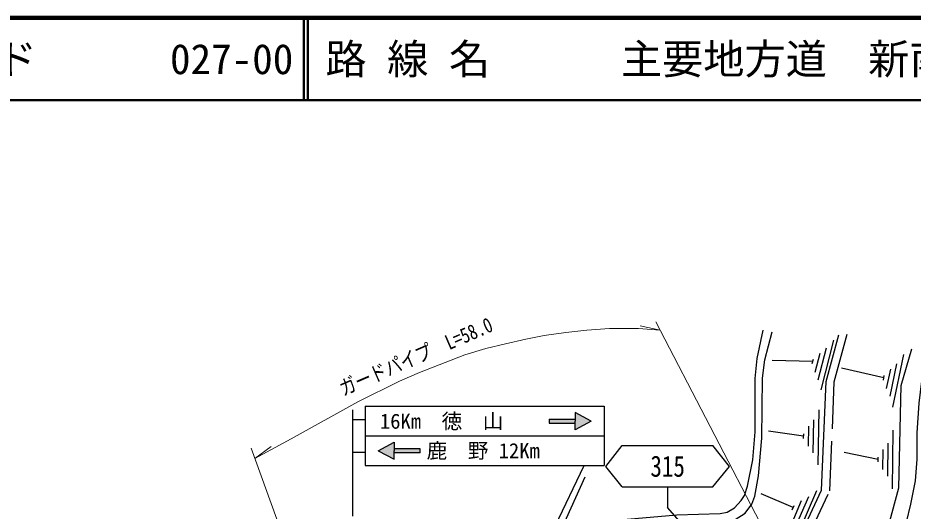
# Model space of a CAD drawing. Units: millimetres at full size, sheet at 1:1000; details may follow other scales. Extents: x 40000 to 680000, y 20000 to 380000.
# Drawn here: x 143065 to 251692, y 320090 to 380000 of the extents above; entities that cross this region are included whole.
import ezdxf
from ezdxf.enums import TextEntityAlignment as Align

# ---------------------------------------------------------------- set-up
doc = ezdxf.new("R2010")
doc.units = ezdxf.units.MM
doc.header["$LTSCALE"] = 1000
doc.linetypes.add('DASHED', pattern=[7.5, 6, -1.5])
for name, color, linetype, lineweight in [('M-BGD', 7, 'Continuous', 25), ('M-STR-HTXT', 7, 'Continuous', 13), ('M-STR-STRC', 7, 'Continuous', 25), ('M-TTL', 2, 'Continuous', 140), ('M-TTL-LINE', 7, 'Continuous', 50)]:
    doc.layers.add(name, color=color, linetype=linetype, lineweight=lineweight)
doc.layers.add('M-TTL-TXT', color=7, linetype='Continuous')
doc.styles.add('ＭＳ ゴシック', font='')
doc.styles.get('ＭＳ ゴシック').set_extended_font_data('MS Gothic')

msp = doc.modelspace()

# ---------------------------------------------------------------- hatches: boundary and pattern name
at = {"layer": 'M-STR-STRC'}
for points in [[(210679, 330772), (207527, 330772), (207527, 331272), (210679, 331272), (210679, 332063), (212641, 331022), (210679, 329980)], [(188725, 327672), (191877, 327672), (191877, 327172), (188725, 327172), (188725, 326380), (186763, 327422), (188725, 328463)]]:
    msp.add_hatch(color=256, dxfattribs=at).paths.add_polyline_path(points)

# ---------------------------------------------------------------- linework, layer by layer
at = {"layer": 'M-BGD'}
for p, q in [((242044, 340851), (240491, 334815)), ((239806, 336970), (240404, 339294)), ((240188, 336046), (241185, 339919)), ((249222, 332704), (250577, 339097)), ((239524, 338281), (234587, 338392)), ((239454, 338010), (239594, 338553)), ((248898, 334068), (249727, 337981)), ((248139, 336274), (243015, 337456)), ((248477, 334975), (248975, 337323)), ((248081, 336000), (248197, 336548)), ((240271, 332401), (240142, 325694)), ((238986, 327995), (239032, 330395)), ((239570, 327184), (239647, 331183)), ((238409, 329207), (234159, 329797)), ((238404, 328927), (238414, 329487)), ((249205, 322780), (249280, 329906)), ((248622, 324349), (248663, 328349)), ((247443, 326362), (243320, 327208)), ((248030, 325156), (248055, 327555)), ((247440, 326082), (247446, 326642)), ((237137, 320509), (233262, 322190)), ((237442, 318196), (239034, 321865)), ((239987, 322552), (237590, 317031)), ((237026, 320252), (237249, 320765)), ((237210, 319169), (238166, 321370))]:
    msp.add_line(p, q, dxfattribs=at)
at = {"layer": 'M-BGD', "linetype": 'DASHED'}
msp.add_lwpolyline([(141145, 272308), (149290, 273265), (158035, 274968), (165672, 277575), (169032, 279027), (175834, 282116), (181611, 285425), (184704, 287459), (190790, 295046), (194309, 299406), (200624, 305871), (207283, 307771), (214305, 309223), (219530, 310094), (228995, 310974), (233716, 311162), (235191, 311408), (236344, 312093), (236930, 312738), (238844, 316707), (241607, 322571), (242121, 335811), (243723, 341668)], dxfattribs=at)
at = {"layer": 'M-BGD'}
for points in [[(201576, 307244), (206830, 314219), (208751, 317045), (216412, 317979), (224146, 318532), (228719, 318597), (230084, 319053), (231321, 319857), (232111, 320914), (232473, 321916), (232919, 324377), (233323, 328967), (233406, 336230), (233695, 338480), (234591, 341880)], [(201576, 307244), (207638, 308917), (211772, 309905), (218552, 311047), (223208, 311713), (230890, 312315), (234153, 312373), (234916, 312628), (235719, 313098), (236323, 313749), (236817, 314526), (240591, 322650), (241131, 335822), (242685, 341507)], [(211859, 324202), (209011, 317918), (217008, 319100), (223043, 319647), (228278, 319802), (229134, 319970), (230028, 320490), (230826, 321386), (231227, 321988), (231618, 323118), (232232, 326314), (232512, 329737), (232539, 336218), (232780, 338629), (233506, 342086)], [(184704, 287459), (190953, 291482), (194376, 293611), (197569, 295415), (201000, 297064), (205055, 298760), (209020, 299972), (212594, 300916), (218260, 301866), (224359, 302370), (230173, 302493), (232586, 302745), (235557, 303128), (238494, 303997), (240153, 304797), (241852, 305906), (243042, 307018), (244004, 308245), (248472, 317388), (249961, 322933), (250243, 335333), (251525, 339813)], [(246086, 307957), (248500, 312678), (250046, 316176), (250883, 318758), (251408, 320950), (251972, 323780), (252187, 326394), (252196, 329610), (252412, 333205), (252749, 335856), (253461, 339450)], [(199981, 306744), (202867, 310401), (206690, 315596), (208257, 318251), (211790, 325622)]]:
    msp.add_lwpolyline(points, dxfattribs=at)
at = {"layer": 'M-STR-HTXT'}
for p, q in [((220983, 342070), (218583, 342589)), ((220460, 343076), (239482, 306438)), ((171363, 327744), (184644, 290944)), ((171823, 326470), (173789, 327940))]:
    msp.add_line(p, q, dxfattribs=at)
msp.add_lwpolyline([(171823, 326470), (176221, 328886), (184327, 333344), (189389, 335877), (191815, 336939), (197290, 339091), (199826, 339831), (202230, 340428), (204698, 340958), (206916, 341412), (209571, 341802), (212095, 342087), (214871, 342263), (218355, 342263), (220983, 342070)], dxfattribs=at)
at = {"layer": 'M-STR-STRC'}
for p, q in [((185202, 332822), (185202, 325622)), ((185202, 332822), (214202, 332822)), ((214202, 332822), (214202, 325622)), ((183702, 319489), (183702, 332381)), ((212641, 331022), (210679, 332063)), ((210679, 332063), (210679, 331022)), ((183702, 331203), (185202, 331203)), ((207527, 331272), (207527, 330772)), ((207527, 331272), (210679, 331272)), ((207527, 330772), (210679, 330772)), ((212641, 331022), (210679, 329980)), ((210679, 329980), (210679, 331022)), ((185202, 329222), (214202, 329222)), ((186763, 327422), (188725, 328463)), ((188725, 328463), (188725, 327422)), ((183702, 327240), (185202, 327240)), ((186763, 327422), (188725, 326380)), ((191877, 327672), (188725, 327672)), ((188725, 326380), (188725, 327422)), ((191877, 327172), (188725, 327172)), ((191877, 327172), (191877, 327672)), ((214401, 325496), (216409, 328046)), ((216409, 328046), (227409, 328046)), ((229417, 325496), (227409, 328046)), ((185202, 325622), (214202, 325622)), ((216409, 323046), (214401, 325496)), ((227409, 323046), (229417, 325496)), ((216409, 323046), (227409, 323046)), ((221909, 323046), (221909, 320546)), ((238630, 301359), (221909, 320546))]:
    msp.add_line(p, q, dxfattribs=at)
at = {"layer": 'M-TTL'}
msp.add_line((680000, 380000), (40000, 380000), dxfattribs=at)
at = {"layer": 'M-TTL-LINE'}
for p, q in [((177750, 380000), (177750, 370000)), ((178250, 380000), (178250, 370000)), ((40000, 370000), (680000, 370000))]:
    msp.add_line(p, q, dxfattribs=at)

# ---------------------------------------------------------------- texts
at = {"layer": 'M-STR-HTXT', "style": 'ＭＳ ゴシック', "width": 0.8}
msp.add_text('ガードパイプ\u3000L=58.0', height=1833, rotation=23.504, dxfattribs=at).set_placement((191939, 337533), align=Align.BOTTOM_CENTER)
at = {"layer": 'M-STR-STRC', "style": 'ＭＳ ゴシック'}
for s, p in [('16Km  徳  山', (186996, 331011)), ('鹿  野 12Km', (192660, 327432))]:
    msp.add_text(s, height=1833, dxfattribs=at).set_placement(p, align=Align.MIDDLE_LEFT)
at = {"layer": 'M-STR-STRC', "style": 'ＭＳ ゴシック', "width": 0.8}
msp.add_text('315', height=2566, dxfattribs=at).set_placement((221909, 325546), align=Align.MIDDLE_CENTER)
at = {"layer": 'M-TTL-TXT', "style": 'ＭＳ ゴシック'}
for s, p in [('図面コード', (120380, 375000)), ('路 線 名', (180380, 375000)), ('主要地方道\u3000新南陽津和野線', (216234, 375000)), ('027-00', (161521, 375000))]:
    msp.add_text(s, height=3666, dxfattribs=at).set_placement(p, align=Align.MIDDLE_LEFT)

doc.saveas('drawing.dxf')
